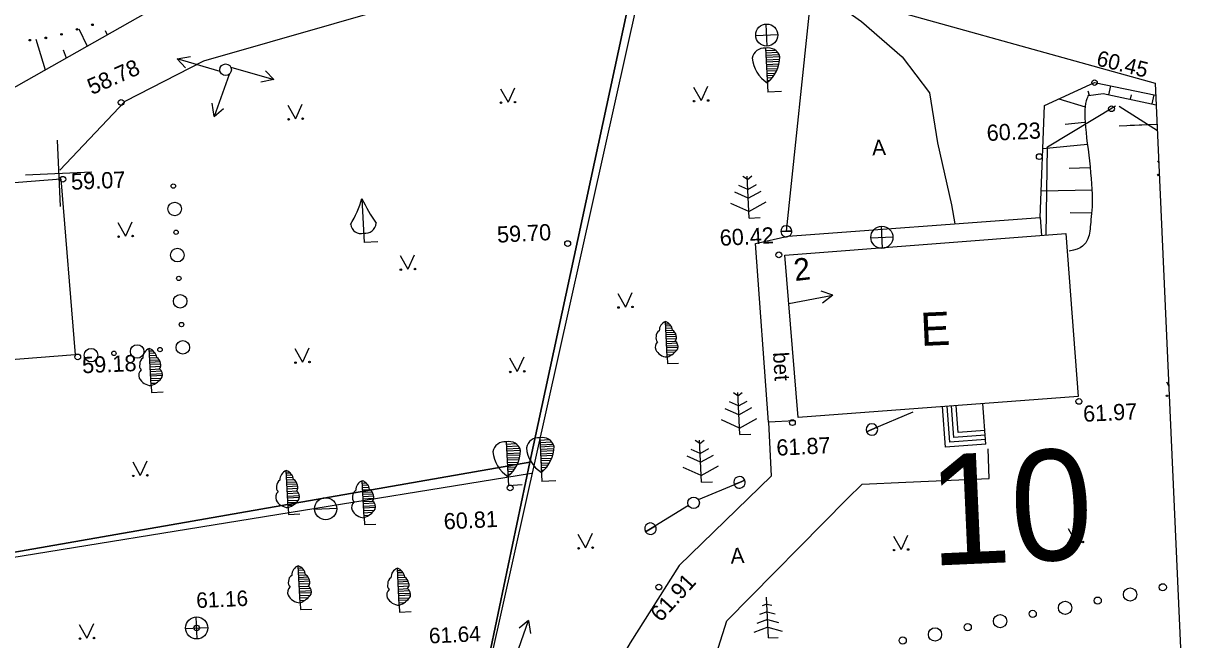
# Model space of a CAD drawing. Extents: x 641511 to 641623, y 6457493 to 6457722.
# Drawn here: x 641563.4 to 641616.5, y 6457650.1 to 6457678 of the extents above; entities that cross this region are included whole.
import ezdxf

# ---------------------------------------------------------------- set-up
doc = ezdxf.new("R2010")
doc.units = 0
for name, color, linetype in [('Level 1', 7, 'Continuous'), ('Level 10', 7, 'Continuous'), ('Level 11', 7, 'Continuous'), ('Level 12', 7, 'Continuous'), ('Level 14', 7, 'Continuous'), ('Level 15', 7, 'Continuous'), ('Level 16', 7, 'Continuous'), ('Level 17', 7, 'Continuous'), ('Level 18', 7, 'Continuous'), ('Level 19', 7, 'Continuous'), ('Level 30', 7, 'Continuous'), ('Level 4', 7, 'Continuous'), ('Level 5', 7, 'Continuous'), ('Level 6', 7, 'Continuous'), ('Level 63', 7, 'Continuous'), ('Level 7', 7, 'Continuous'), ('Level 8', 7, 'Continuous')]:
    doc.layers.add(name, color=color, linetype=linetype)

# ---------------------------------------------------------------- blocks, each defined once
blk = doc.blocks.new('RIST')
at = {"layer": 'Level 17'}
for p, q in [((0, 1500), (0, -1500)), ((-1500, 0), (1500, 0))]:
    blk.add_line(p, q, dxfattribs=at)
blk = doc.blocks.new('KMURU4')
at = {"layer": 'Level 6'}
for p in [(-318, 628), (318, 628), (0, 0), (0, 0)]:
    blk.add_line(p, (0, 0), dxfattribs=at)
for centre in [(-318, -8), (318, -8)]:
    blk.add_circle(centre, 34.5, dxfattribs=at)
blk = doc.blocks.new('BK4')
at = {"layer": 'Level 7'}
for p, q in [((0, 1900), (0, 0)), ((0, 1800), (400, 1800)), ((0, 1700), (500, 1700)), ((0, 1600), (560, 1600)), ((600, 1500), (0, 1500)), ((0, 1400), (590, 1400)), ((570, 1300), (0, 1300)), ((0, 1200), (550, 1200)), ((520, 1100), (0, 1100)), ((0, 1000), (470, 1000)), ((420, 900), (0, 900)), ((0, 900), (0, 800)), ((0, 800), (360, 800)), ((300, 700), (0, 700)), ((0, 700), (0, 600)), ((200, 600), (0, 600)), ((0, 500), (100, 500)), ((600, 0), (0, 0))]:
    blk.add_line(p, q, dxfattribs=at)
for centre, radius, start, end in [((-80, 1370), 536, 81.416, 165.964), ((83, 1375), 532, 13.619, 99.001), ((808, 1555), 1410, 182.221, 235), ((-916, 1613), 1520, 307.047, 355.732)]:
    blk.add_arc(centre, radius, start, end, dxfattribs=at)
blk = doc.blocks.new('PP4')
at = {"layer": 'Level 12'}
blk.add_circle((0, 0), 250, dxfattribs=at)
blk = doc.blocks.new('BOUN4')
at = {"layer": 'Level 7'}
for p in [(0, 1900), (600, 0)]:
    blk.add_line(p, (0, 0), dxfattribs=at)
for centre, radius, start, end in [((-4261.218, 3343.228), 4495.315, 325.7228194, 341.4277167), ((6794.366, 4684.754), 7338.56, 202.2039806, 211.8568472), ((-105.348, 827.636), 429.285, 182.1570556, 284.2060556), ((98.421, 867.09), 466.127, 257.8098639, 353.1475139)]:
    blk.add_arc(centre, radius, start, end, dxfattribs=at)
blk = doc.blocks.new('BH0')
at = {"layer": 'Level 7'}
for centre, radius in [((0, 0), 293), ((990, 0), 95.9)]:
    blk.add_circle(centre, radius, dxfattribs=at)
blk = doc.blocks.new('BL4')
at = {"layer": 'Level 7'}
for p, q in [((0, 300), (0, 1900)), ((0, 1800), (150, 1800)), ((0, 1710), (220, 1710)), ((0, 1600), (280, 1600)), ((0, 1500), (300, 1500)), ((0, 1400), (400, 1400)), ((440, 1300), (0, 1300)), ((0, 1220), (470, 1220)), ((460, 1100), (0, 1100)), ((0, 1000), (410, 1000)), ((480, 900), (0, 900)), ((0, 800), (520, 800)), ((520, 710), (0, 710)), ((0, 610), (460, 600)), ((350, 500), (0, 500)), ((0, 400), (210, 400)), ((0, 300), (0, 0)), ((0, 0), (500, 0))]:
    blk.add_line(p, q, dxfattribs=at)
for centre, radius, start, end in [((130, 1490), 430, 107.592, 178.668), ((-179, 1454), 481, 5.541, 68.199), ((-230, 1164), 236, 158.614, 224.006), ((-175, 1255), 275, 117.031, 181.042), ((125, 1225), 326, 4.399, 57.529), ((258, 1158), 212, 311.82, 25.56), ((-188, 750), 328, 130.365, 197.745), ((54, 909), 612, 205.076, 264.939), ((-275, 1225), 965, 286.557, 323.427), ((188, 750), 328, 342.255, 49.635)]:
    blk.add_arc(centre, radius, start, end, dxfattribs=at)
blk = doc.blocks.new('AAP3')
at = {"layer": 'Level 6'}
blk.add_circle((0, 0), 34.5, dxfattribs=at)
blk = doc.blocks.new('RIST1')
at = {"layer": 'Level 14'}
for p, q in [((0, 1500), (0, -1500)), ((-1500, 0), (1500, 0))]:
    blk.add_line(p, q, dxfattribs=at)
blk = doc.blocks.new('OK4')
at = {"layer": 'Level 15'}
for p, q in [((-500, 0), (500, 0)), ((-500, 0), (-500, 0)), ((-500, 0), (-500, 0)), ((0, -500), (0, 500))]:
    blk.add_line(p, q, dxfattribs=at)
blk.add_circle((0, 0), 500, dxfattribs=at)
blk = doc.blocks.new('OV3')
at = {"layer": 'Level 16'}
blk.add_line((-500, 0), (500, 0), dxfattribs=at)
blk.add_circle((0, 0), 500, dxfattribs=at)
blk = doc.blocks.new('SIDE_0')
at = {"layer": 'Level 12'}
for p, q in [((0, 0), (1925, 0)), ((1925, 0), (1675, 0)), ((1675, 0), (1925, 0)), ((2175, 0), (1925, 0)), ((1925, 0), (2175, 0))]:
    blk.add_line(p, q, dxfattribs=at)
for start, end in [(0, 180), (180, 0)]:
    blk.add_arc((1925, 0), 250, start, end, dxfattribs=at)
blk = doc.blocks.new('PM6')
at = {"layer": 'Level 12'}
for p, q in [((0, 0), (-250, 0)), ((-250, 0), (0, 0)), ((250, 0), (0, 0)), ((0, 0), (250, 0))]:
    blk.add_line(p, q, dxfattribs=at)
for start, end in [(0, 180), (180, 0)]:
    blk.add_arc((0, 0), 250, start, end, dxfattribs=at)
blk = doc.blocks.new('BM3')
at = {"layer": 'Level 7'}
for p, q in [((0, 1750), (-200, 1900)), ((0, 0), (0, 1900)), ((0, 1750), (200, 1900)), ((0, 900), (-600, 1200)), ((0, 1300), (-400, 1500)), ((0, 1300), (400, 1500)), ((0, 900), (600, 1200)), ((0, 300), (-800, 700)), ((0, 300), (800, 700)), ((0, 0), (500, 0))]:
    blk.add_line(p, q, dxfattribs=at)

msp = doc.modelspace()

# ---------------------------------------------------------------- linework, layer by layer
at = {"layer": 'Level 10'}
for points in [[(641548.29, 6457651.493), (641546.311, 6457659.032), (641542.712, 6457682.402), (641576.628, 6457684.971), (641575.696, 6457697.731), (641592.726, 6457687.784), (641586.337, 6457658.132)], [(641574.588, 6457614.516), (641555.705, 6457623.149), (641548.29, 6457651.493), (641586.337, 6457658.132), (641583.987, 6457646.916), (641592.774, 6457643.356), (641586.586, 6457629.116)]]:
    msp.add_lwpolyline(points, close=True, dxfattribs=at)
for points in [[(641616.475, 6457633.607), (641614.889, 6457634.307), (641592.774, 6457643.356), (641583.987, 6457646.916), (641586.337, 6457658.132), (641592.726, 6457687.784), (641599.099, 6457679.592), (641614.609, 6457675.264)], [(641614.609, 6457675.264), (641616.475, 6457633.607)]]:
    msp.add_lwpolyline(points, dxfattribs=at)
at = {"layer": 'Level 11'}
for p, q in [((641565.954, 6457677.723), (641566.319, 6457676.935)), ((641564.002, 6457677.247), (641564.433, 6457675.87)), ((641567.145, 6457677.638), (641567.232, 6457677.45)), ((641565.246, 6457676.764), (641565.38, 6457676.405)), ((641612.58, 6457675.14), (641612.491, 6457674.744)), ((641610.253, 6457674.553), (641611.436, 6457674.19)), ((641611.559, 6457674.911), (641611.626, 6457674.716)), ((641613.515, 6457674.739), (641613.472, 6457674.538)), ((641614.537, 6457674.737), (641614.451, 6457674.333)), ((641610.541, 6457673.415), (641611.411, 6457673.499)), ((641609.527, 6457672.314), (641611.54, 6457672.512)), ((641610.71, 6457671.423), (641611.652, 6457671.446)), ((641609.451, 6457670.393), (641611.763, 6457670.449)), ((641610.759, 6457669.424), (641611.732, 6457669.408))]:
    msp.add_line(p, q, dxfattribs=at)
for points in [[(641548.29, 6457651.493), (641546.311, 6457659.032), (641542.712, 6457682.402), (641576.628, 6457684.971), (641575.696, 6457697.731), (641592.726, 6457687.784), (641586.337, 6457658.132), (641548.29, 6457651.493)], [(641616.475, 6457633.607), (641614.889, 6457634.307), (641592.774, 6457643.356), (641583.987, 6457646.916), (641586.337, 6457658.132), (641592.726, 6457687.784)], [(641592.726, 6457687.784), (641599.099, 6457679.592), (641614.609, 6457675.264)]]:
    msp.add_lwpolyline(points, dxfattribs=at)
at = {"layer": 'Level 12'}
for p, q in [((641570.4, 6457676.362), (641570.991, 6457676.476)), ((641572.339, 6457675.784), (641570.4, 6457676.362)), ((641570.4, 6457676.362), (641570.778, 6457675.959)), ((641572.74, 6457675.663), (641572.061, 6457673.757)), ((641572.821, 6457675.985), (641574.765, 6457675.424)), ((641574.765, 6457675.424), (641574.383, 6457675.824)), ((641574.765, 6457675.424), (641574.175, 6457675.305)), ((641572.061, 6457673.757), (641571.979, 6457674.353)), ((641572.061, 6457673.757), (641572.483, 6457674.114)), ((641598.044, 6457665.304), (641600.031, 6457665.686)), ((641600.031, 6457665.686), (641599.509, 6457665.869)), ((641600.031, 6457665.686), (641599.56, 6457665.312)), ((641585.61, 6457649.071), (641586.275, 6457650.982)), ((641586.275, 6457650.982), (641585.855, 6457650.622)), ((641586.275, 6457650.982), (641586.362, 6457650.386))]:
    msp.add_line(p, q, dxfattribs=at)
at = {"layer": 'Level 14'}
msp.add_line((641613.481, 6457673.36), (641614.692, 6457673.414), dxfattribs=at)
msp.add_line((641613.481, 6457673.36), (641614.692, 6457673.414), dxfattribs=at)
at = {"layer": 'Level 17'}
msp.add_line((641613.481, 6457673.36), (641614.692, 6457673.414), dxfattribs=at)
at = {"layer": 'Level 18'}
for p, q in [((641606.952, 6457658.948), (641606.815, 6457660.779)), ((641605.13, 6457658.811), (641604.993, 6457660.642)), ((641605.32, 6457659.031), (641605.198, 6457660.657)), ((641605.51, 6457659.252), (641605.403, 6457660.673)), ((641605.699, 6457659.472), (641605.608, 6457660.688)), ((641606.922, 6457659.358), (641605.51, 6457659.252)), ((641606.906, 6457659.563), (641605.699, 6457659.472)), ((641606.952, 6457658.948), (641605.13, 6457658.811)), ((641606.937, 6457659.153), (641605.32, 6457659.031))]:
    msp.add_line(p, q, dxfattribs=at)
at = {"layer": 'Level 19'}
msp.add_line((641612.981, 6457673.337), (641614.692, 6457673.414), dxfattribs=at)
msp.add_line((641612.981, 6457673.337), (641614.692, 6457673.414), dxfattribs=at)
at = {"layer": 'Level 30'}
for centre, radius in [((641611.865, 6457675.287), 0.125), ((641567.863, 6457674.395), 0.131), ((641612.631, 6457674.107), 0.131), ((641609.364, 6457671.943), 0.131), ((641565.226, 6457670.92), 0.131), ((641588.047, 6457668.012), 0.131), ((641597.593, 6457667.502), 0.131), ((641565.9, 6457662.89), 0.131), ((641611.156, 6457660.878), 0.131), ((641598.207, 6457659.92), 0.131), ((641585.447, 6457656.968), 0.131), ((641592.169, 6457652.487), 0.131), ((641571.278, 6457650.64), 0.125)]:
    msp.add_circle(centre, radius, dxfattribs=at)
at = {"layer": 'Level 4'}
for p, q in [((641612.971, 6457674.228), (641614.705, 6457673.124)), ((641546.072, 6457651.098), (641586.417, 6457657.64))]:
    msp.add_line(p, q, dxfattribs=at)
for points in [[(641588.185, 6457645.321), (641584.086, 6457647.031), (641592.723, 6457685.759), (641599.09, 6457679.655), (641597.931, 6457668.569)], [(641609.68, 6457668.399), (641609.744, 6457672.388), (641612.816, 6457674.237)]]:
    msp.add_lwpolyline(points, dxfattribs=at)
at = {"layer": 'Level 5'}
msp.add_line((641609.403, 6457669.195), (641609.605, 6457674.258), dxfattribs=at)
for points in [[(641565.089, 6457671.338), (641568.051, 6457674.448), (641571.594, 6457676.278), (641580.497, 6457678.827), (641585.069, 6457681.235), (641587.953, 6457682.613)], [(641569.215, 6457679.81), (641569.397, 6457678.672), (641561.95, 6457674.468), (641558.611, 6457674.058)], [(641599.09, 6457679.655), (641601.337, 6457678.052), (641603.171, 6457676.458), (641604.397, 6457674.834), (641604.759, 6457672.56), (641605.397, 6457669.761), (641605.554, 6457668.907)], [(641609.605, 6457674.258), (641611.865, 6457675.287), (641614.634, 6457674.717)], [(641597.133, 6457659.946), (641596.539, 6457668.014), (641598.003, 6457668.342), (641609.403, 6457669.195), (641609.466, 6457668.382)], [(641598.314, 6457659.999), (641597.133, 6457659.946), (641597.242, 6457657.507), (641593.084, 6457653.458), (641590.874, 6457649.969), (641588.166, 6457645.287)], [(641593.727, 6457646.155), (641595.248, 6457650.953), (641600.68, 6457656.478), (641601.361, 6457657.139), (641603.329, 6457657.228), (641607.108, 6457657.397), (641607.048, 6457658.734)]]:
    msp.add_lwpolyline(points, dxfattribs=at)
at = {"layer": 'Level 6'}
for p, q in [((641614.717, 6457671.752), (641614.771, 6457671.656)), ((641615.111, 6457661.766), (641615.223, 6457661.567))]:
    msp.add_line(p, q, dxfattribs=at)
for centre in [(641614.745, 6457671.117), (641615.139, 6457661.13)]:
    msp.add_circle(centre, 0.0345, dxfattribs=at)
at = {"layer": 'Level 63'}
for p, q in [((641597.868, 6457667.49), (641610.573, 6457668.467)), ((641610.573, 6457668.467), (641611.119, 6457661.102)), ((641598.46, 6457660.151), (641597.868, 6457667.49)), ((641611.119, 6457661.102), (641598.46, 6457660.151))]:
    msp.add_line(p, q, dxfattribs=at)
msp.add_lwpolyline([(641554.623, 6457662.115), (641554.022, 6457670.063), (641565.137, 6457670.947), (641565.789, 6457662.985)], close=True, dxfattribs=at)
at = {"layer": 'Level 7'}
for p, q in [((641597.118, 6457650.193), (641597.035, 6457652.034)), ((641597.065, 6457651.37), (641596.713, 6457651.242)), ((641597.049, 6457651.721), (641596.836, 6457651.643)), ((641597.049, 6457651.721), (641597.269, 6457651.663)), ((641597.065, 6457651.37), (641597.427, 6457651.274)), ((641597.081, 6457651.019), (641596.591, 6457650.84)), ((641597.081, 6457651.019), (641597.584, 6457650.885)), ((641597.096, 6457650.669), (641596.469, 6457650.439)), ((641597.096, 6457650.669), (641597.742, 6457650.496)), ((641597.118, 6457650.193), (641597.561, 6457650.213))]:
    msp.add_line(p, q, dxfattribs=at)
for centre, radius in [((641613.47, 6457652.149), 0.3), ((641614.947, 6457652.475), 0.163), ((641610.531, 6457651.548), 0.3), ((641612.008, 6457651.874), 0.163), ((641607.592, 6457650.947), 0.3), ((641609.069, 6457651.273), 0.163), ((641606.13, 6457650.672), 0.163), ((641603.191, 6457650.071), 0.163), ((641604.653, 6457650.346), 0.3)]:
    msp.add_circle(centre, radius, dxfattribs=at)
at = {"layer": 'Level 8'}
msp.add_lwpolyline([(641611.587, 6457674.711), (641612.252, 6457674.794), (641614.653, 6457674.291)], dxfattribs=at)
msp.add_open_spline([(641611.587, 6457674.711), (641611.587, 6457674.711), (641611.312, 6457674.28), (641611.569, 6457672.331), (641611.822, 6457670.07), (641611.671, 6457668.903), (641611.643, 6457668.235), (641611.287, 6457667.755), (641610.71, 6457667.671)], degree=3, dxfattribs=at)

# ---------------------------------------------------------------- block references
at = {"layer": 'Level 1', "xscale": 0.0009999015799069047, "yscale": 0.0009999015799069047, "rotation": 2.563958791437375}
msp.add_blockref('OV3', (641577.107, 6457656.024), dxfattribs=at)
at = {"layer": 'Level 12'}
for name, p, xscale, yscale, rotation in [('PP4', (641572.585, 6457675.873), 0.0010449871421449072, 0.0010449871421449072, 2.793958791437362), ('PM6', (641597.931, 6457668.569), 0.0009999015799069047, 0.0009999015799069047, 2.563958791437375), ('SIDE_0', (641603.653, 6457660.389), 0.0010449871421449072, 0.0010449871421449072, -157.14592480706528), ('SIDE_0', (641593.959, 6457656.44), 0.0010449871421449072, 0.0010449871421449072, 22.833130288113637), ('PP4', (641593.741, 6457656.296), 0.0010449871421449072, 0.0010449871421449072, 2.793958791437362), ('SIDE_0', (641593.513, 6457656.168), 0.0010449871421449072, 0.0010449871421449072, -148.77056113222181)]:
    msp.add_blockref(name, p, dxfattribs=dict(at, xscale=xscale, yscale=yscale, rotation=rotation))
at = {"layer": 'Level 14', "xscale": 0.0009999015799069047, "yscale": 0.0009999015799069047, "rotation": 2.563958791437375}
msp.add_blockref('RIST1', (641565.034, 6457671.19), dxfattribs=at)
msp.add_blockref('RIST1', (641565.034, 6457671.19), dxfattribs=at)
at = {"layer": 'Level 15', "xscale": 0.0009999015799069047, "yscale": 0.0009999015799069047, "rotation": 2.563958791437375}
for p in [(641597.047, 6457677.438), (641602.249, 6457668.295), (641571.278, 6457650.64)]:
    msp.add_blockref('OK4', p, dxfattribs=at)
at = {"layer": 'Level 17', "xscale": 0.0009999015799069047, "yscale": 0.0009999015799069047, "rotation": 2.563958791437375}
msp.add_blockref('RIST', (641565.034, 6457671.19), dxfattribs=at)
at = {"layer": 'Level 6'}
for name, p, xscale, yscale, rotation in [('AAP3', (641565.864, 6457677.695), 0.0010449871421449072, 0.0010449871421449072, -162.59381009269202), ('AAP3', (641566.565, 6457677.903), 0.0010449871421449072, 0.0010449871421449074, -164.8368758621428), ('AAP3', (641563.732, 6457677.209), 0.001044987142144907, 0.001044987142144907, -171.93538394113105), ('AAP3', (641564.456, 6457677.311), 0.001044987142144907, 0.001044987142144907, -171.93538394113105), ('AAP3', (641565.166, 6457677.476), 0.0010449871421449072, 0.0010449871421449072, -162.59381009269202), ('KMURU4', (641594.08, 6457674.473), 0.0009999015799069047, 0.0009999015799069047, 2.563958791437375), ('KMURU4', (641585.351, 6457674.402), 0.0009999015799069047, 0.0009999015799069047, 2.563958791437375), ('KMURU4', (641575.748, 6457673.652), 0.0009999015799069047, 0.0009999015799069047, 2.563958791437375), ('KMURU4', (641568.063, 6457668.346), 0.0009999015799069047, 0.0009999015799069047, 2.563958791437375), ('KMURU4', (641580.824, 6457666.855), 0.0009999015799069047, 0.0009999015799069047, 2.563958791437375), ('KMURU4', (641590.661, 6457665.145), 0.0009999015799069047, 0.0009999015799069047, 2.563958791437375), ('KMURU4', (641576.06, 6457662.651), 0.0009999015799069047, 0.0009999015799069047, 2.563958791437375), ('KMURU4', (641585.77, 6457662.234), 0.0009999015799069047, 0.0009999015799069047, 2.563958791437375), ('KMURU4', (641568.729, 6457657.534), 0.0009999015799069047, 0.0009999015799069047, 2.563958791437375), ('KMURU4', (641611.015, 6457654.516), 0.0009999015799069047, 0.0009999015799069047, 2.563958791437375), ('KMURU4', (641588.858, 6457654.263), 0.0009999015799069047, 0.0009999015799069047, 2.563958791437375), ('KMURU4', (641603.121, 6457654.179), 0.0009999015799069047, 0.0009999015799069047, 2.563958791437375), ('KMURU4', (641566.316, 6457650.178), 0.0009999015799069047, 0.0009999015799069047, 2.563958791437375)]:
    msp.add_blockref(name, p, dxfattribs=dict(at, xscale=xscale, yscale=yscale, rotation=rotation))
at = {"layer": 'Level 7'}
for name, p, xscale, yscale, rotation in [('BK4', (641597.09, 6457674.862), 0.0010449871421449072, 0.0010449871421449072, 2.793958791437362), ('BM3', (641596.252, 6457669.163), 0.0009999015799069047, 0.0009999015799069047, 2.563958791437375), ('BH0', (641570.282, 6457669.579), 0.0010449871421449068, 0.001044987142144907, 93.3789487440383), ('BOUN4', (641578.843, 6457668.057), 0.0010449871421449072, 0.0010449871421449072, 2.793958791437362), ('BH0', (641570.406, 6457667.492), 0.0010449871421449068, 0.001044987142144907, 93.3789487440383), ('BH0', (641570.529, 6457665.406), 0.0010449871421449068, 0.001044987142144907, 93.3789487440383), ('BH0', (641570.652, 6457663.32), 0.0010449871421449068, 0.001044987142144907, 93.3789487440383), ('BL4', (641592.554, 6457662.588), 0.0009999015799069047, 0.0009999015799069047, 2.563958791437375), ('BH0', (641568.587, 6457663.137), 0.001044987142144907, 0.001044987142144907, 4.578477503201484), ('BH0', (641566.503, 6457662.97), 0.001044987142144907, 0.001044987142144907, 4.578477503201484), ('BL4', (641569.233, 6457661.282), 0.0010449871421449072, 0.0010449871421449072, 2.793958791437362), ('BM3', (641595.825, 6457659.377), 0.0009999015799069047, 0.0009999015799069047, 2.563958791437375), ('BK4', (641586.883, 6457657.252), 0.0010449871421449072, 0.0010449871421449072, 2.793958791437362), ('BM3', (641594.097, 6457657.227), 0.0009999015799069047, 0.0009999015799069047, 2.563958791437375), ('BK4', (641585.369, 6457657.07), 0.0010449871421449072, 0.0010449871421449072, 2.793958791437362), ('BL4', (641575.424, 6457655.766), 0.0010449871421449072, 0.0010449871421449072, 2.793958791437362), ('BL4', (641578.859, 6457655.311), 0.0010449871421449072, 0.0010449871421449072, 2.793958791437362), ('BL4', (641575.964, 6457651.465), 0.0010449871421449072, 0.0010449871421449072, 2.793958791437362), ('BL4', (641580.447, 6457651.354), 0.0010449871421449072, 0.0010449871421449072, 2.793958791437362)]:
    msp.add_blockref(name, p, dxfattribs=dict(at, xscale=xscale, yscale=yscale, rotation=rotation))

# ---------------------------------------------------------------- texts
at = {"layer": 'Level 11'}
msp.add_text('10', height=4.9995, rotation=2.564, dxfattribs=at).set_placement((641604.453, 6457653.448))
at = {"layer": 'Level 30'}
for s, height, rotation, p in [('60.45', 0.6999, 345.8744, (641611.908, 6457676.078)), ('58.78', 0.7315, 23.6366, (641566.536, 6457674.723)), ('60.23', 0.7315, 2.794, (641607.005, 6457672.648)), ('59.07', 0.7351, 2.394, (641565.612, 6457670.442)), ('59.70', 0.7315, 2.794, (641584.871, 6457668.052)), ('60.42', 0.7315, 2.794, (641594.937, 6457667.909)), ('59.18', 0.7351, 2.394, (641566.112, 6457662.149)), ('61.97', 0.7315, 2.794, (641611.364, 6457659.953)), ('61.87', 0.7315, 2.794, (641597.499, 6457658.421)), ('60.81', 0.7315, 2.794, (641582.461, 6457655.089)), ('61.91', 0.7315, 47.7763, (641592.254, 6457650.868)), ('61.16', 0.6999, 2.564, (641571.272, 6457651.535)), ('61.64', 0.6999, 2.564, (641581.791, 6457649.935))]:
    msp.add_text(s, height=height, rotation=rotation, dxfattribs=at).set_placement(p)
at = {"layer": 'Level 5'}
for s, height, rotation, p in [('A', 0.7, 2.564, (641601.82, 6457671.993)), ('bet', 0.6999, 273.5247, (641597.327, 6457663.089)), ('A', 0.7, 2.564, (641595.424, 6457653.547))]:
    msp.add_text(s, height=height, rotation=rotation, dxfattribs=at).set_placement(p)
at = {"layer": 'Level 63'}
for s, height, rotation, p in [('2', 1, 6.6462, (641598.326, 6457666.317)), ('E', 1.5, 2.564, (641604.029, 6457663.382))]:
    msp.add_text(s, height=height, rotation=rotation, dxfattribs=at).set_placement(p)

doc.saveas('drawing.dxf')
